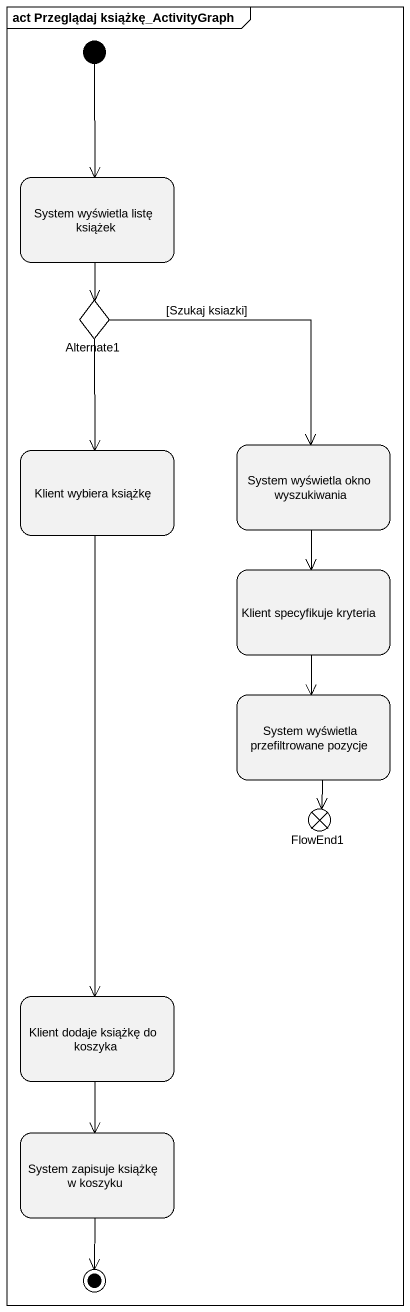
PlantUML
@startuml
mainframe act Przeglądaj książkę_ActivityGraph
hide empty description
state "System wyświetla listę książek" as System_wyświetla_listę
state Alternate1 <<choice>>
state "Klient wybiera książkę" as Klient_wybiera_książkę
state "System wyświetla okno wyszukiwania" as System_wyświetla_okno
state "Klient specyfikuje kryteria" as Klient_specyfikuje_kryteria
state "System wyświetla przefiltrowane pozycje" as System_wyświetla
state FlowEnd1 <<end>>
state "Klient dodaje książkę do koszyka" as Klient_dodaje_książkę_do
state "System zapisuje książkę w koszyku" as System_zapisuje_książkę_w
[*] --> System_wyświetla_listę
System_wyświetla_listę --> Alternate1
Alternate1 --> Klient_wybiera_książkę
Alternate1 --> System_wyświetla_okno : [Szukaj ksiazki]
Klient_wybiera_książkę --> Klient_dodaje_książkę_do
System_wyświetla_okno --> Klient_specyfikuje_kryteria
Klient_specyfikuje_kryteria --> System_wyświetla
System_wyświetla --> FlowEnd1
Klient_dodaje_książkę_do --> System_zapisuje_książkę_w
System_zapisuje_książkę_w --> [*]
@enduml
